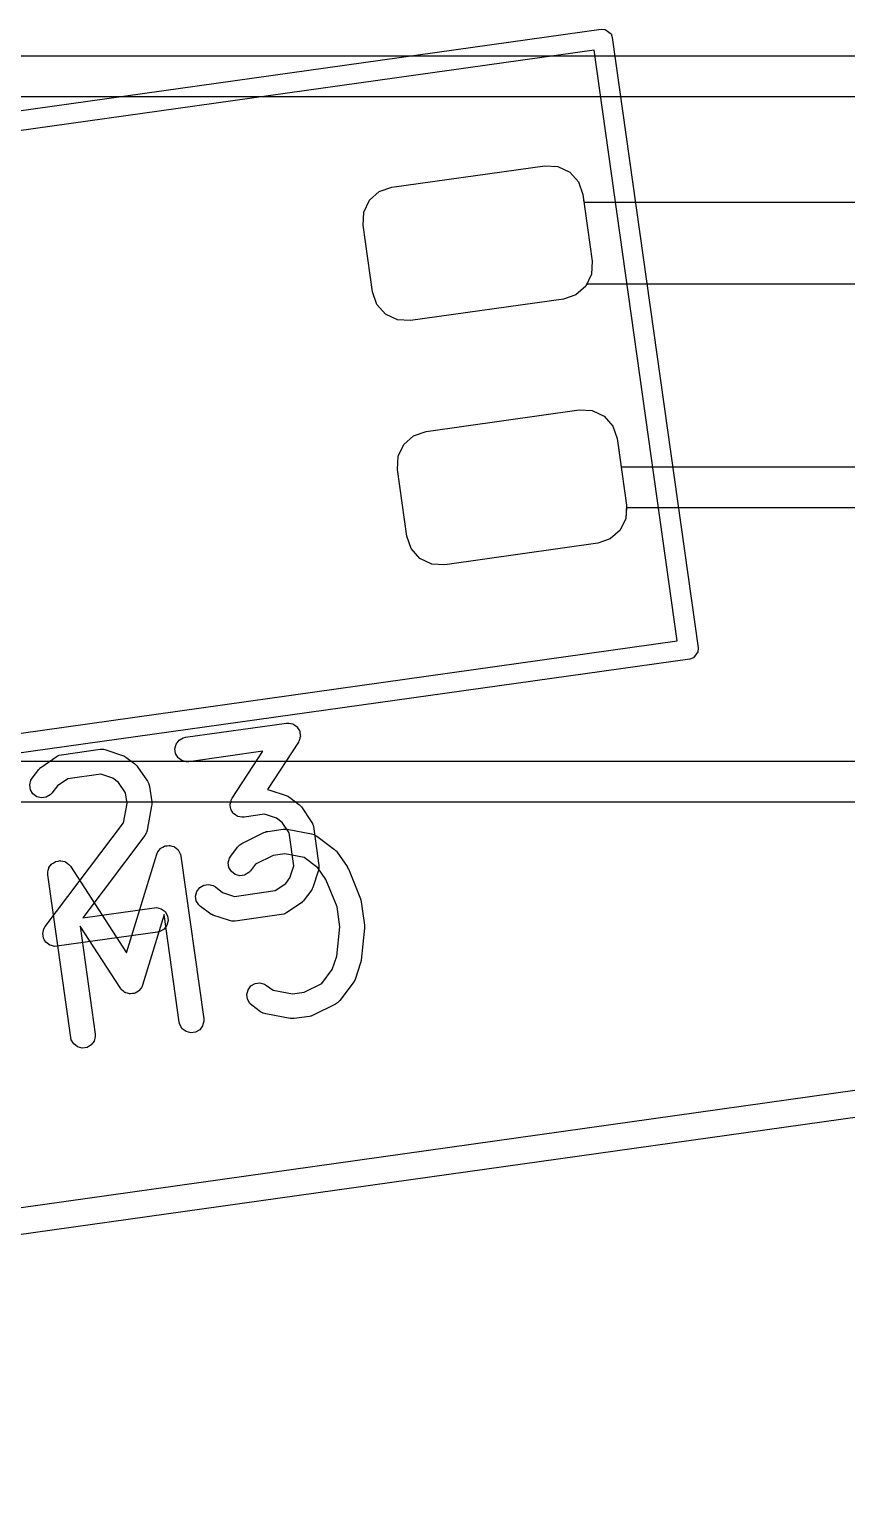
# Model space of a CAD drawing. Header units: millimetres. Extents: x 14 to 286, y -133 to -45.
# Drawn here: x 207.31 to 212.28, y -127.67 to -118.81 of the extents above; entities that cross this region are included whole.
import ezdxf

# ---------------------------------------------------------------- set-up
doc = ezdxf.new("R2010")
doc.units = ezdxf.units.MM
for name, color, linetype, true_color in [('B.Silkscreen', 31, 'CONTINUOUS', 0xe8b2a7), ('F.Cu', 13, 'CONTINUOUS', 0xc83434), ('F.Mask', 201, 'CONTINUOUS', 0xd864ff), ('F.Paste', 253, 'CONTINUOUS', 0xb4a09a), ('F.Silkscreen', 41, 'CONTINUOUS', 0xf2eda1), ('User.Drawings', 9, 'CONTINUOUS', 0xc2c2c2)]:
    doc.layers.add(name, color=color, linetype=linetype, true_color=true_color)

msp = doc.modelspace()

# ---------------------------------------------------------------- linework, layer by layer
at = {"layer": 'B.Silkscreen', "linetype": 'CONTINUOUS'}
for p, q in [((208.599793, -123.760903), (208.734633, -123.693865)), ((208.734633, -123.693865), (208.741586, -123.691222)), ((208.741586, -123.691222), (208.743295, -123.690216)), ((208.743295, -123.690216), (208.74589, -123.689587)), ((208.74589, -123.689587), (208.748377, -123.688642)), ((208.748377, -123.688642), (208.750349, -123.688506)), ((208.750349, -123.688506), (208.757584, -123.686753)), ((208.757584, -123.686753), (208.851896, -123.673499)), ((208.851896, -123.673499), (208.859327, -123.67319)), ((208.859327, -123.67319), (208.861266, -123.672776)), ((208.861266, -123.672776), (208.863922, -123.672999)), ((208.863922, -123.672999), (208.866586, -123.672889)), ((208.866586, -123.672889), (208.868504, -123.673385)), ((208.868504, -123.673385), (208.875917, -123.674009)), ((208.875917, -123.674009), (209.024012, -123.701284)), ((209.024012, -123.701284), (209.038141, -123.705351)), ((209.038141, -123.705351), (209.040401, -123.706815)), ((209.040401, -123.706815), (209.04301, -123.70749)), ((209.04301, -123.70749), (209.055563, -123.715145)), ((209.055563, -123.715145), (209.163129, -123.796201)), ((208.088055, -123.813786), (208.088943, -123.811659)), ((208.088943, -123.811659), (208.097226, -123.801616)), ((208.097226, -123.801616), (208.105058, -123.791224)), ((208.105058, -123.791224), (208.106498, -123.790375)), ((208.106498, -123.790375), (208.107563, -123.789085)), ((208.107563, -123.789085), (208.119053, -123.782979)), ((208.119053, -123.782979), (208.130272, -123.776371)), ((208.130272, -123.776371), (208.131929, -123.776138)), ((208.131929, -123.776138), (208.133405, -123.775354)), ((208.133405, -123.775354), (208.146344, -123.774112)), ((208.146344, -123.774112), (208.159251, -123.772298)), ((208.159251, -123.772298), (208.160872, -123.772717)), ((208.160872, -123.772717), (208.162535, -123.772558)), ((208.162535, -123.772558), (208.17497, -123.776363)), ((208.17497, -123.776363), (208.187583, -123.779626)), ((208.187583, -123.779626), (208.188918, -123.780632)), ((208.188918, -123.780632), (208.190518, -123.781122)), ((208.190518, -123.781122), (208.200559, -123.789404)), ((208.200559, -123.789404), (208.210953, -123.797237)), ((208.210953, -123.797237), (208.211801, -123.798678)), ((208.211801, -123.798678), (208.213093, -123.799743)), ((208.213093, -123.799743), (208.219199, -123.811236)), ((208.219199, -123.811236), (208.225806, -123.822451)), ((208.532756, -123.836708), (208.573284, -123.782925)), ((208.573284, -123.782925), (208.58324, -123.772107)), ((208.58324, -123.772107), (208.585562, -123.770738)), ((208.585562, -123.770738), (208.587333, -123.768707)), ((208.587333, -123.768707), (208.599793, -123.760903)), ((209.163129, -123.796201), (209.168606, -123.801241)), ((209.168606, -123.801241), (209.170266, -123.802317)), ((209.170266, -123.802317), (209.171983, -123.80435)), ((209.171983, -123.80435), (209.173948, -123.806158)), ((209.173948, -123.806158), (209.174954, -123.807867)), ((209.174954, -123.807867), (209.179754, -123.813548)), ((207.427268, -123.907376), (207.435103, -123.896978)), ((207.435103, -123.896978), (207.44247, -123.886253)), ((207.44247, -123.886253), (207.443872, -123.885341)), ((207.443872, -123.885341), (207.444879, -123.884006)), ((207.444879, -123.884006), (207.456093, -123.877399)), ((207.456093, -123.877399), (207.467008, -123.870307)), ((207.467008, -123.870307), (207.468652, -123.870001)), ((207.468652, -123.870001), (207.470093, -123.869153)), ((207.470093, -123.869153), (207.482987, -123.86734)), ((207.482987, -123.86734), (207.49578, -123.864966)), ((207.49578, -123.864966), (207.497414, -123.865312)), ((207.497414, -123.865312), (207.499072, -123.86508)), ((207.499072, -123.86508), (207.511678, -123.86834)), ((207.511678, -123.86834), (207.524405, -123.871042)), ((207.524405, -123.871042), (207.525783, -123.871988)), ((207.525783, -123.871988), (207.527404, -123.872408)), ((207.527404, -123.872408), (207.537801, -123.880243)), ((207.537801, -123.880243), (207.548527, -123.88761)), ((207.548527, -123.88761), (207.549966, -123.88941)), ((207.549966, -123.88941), (207.550774, -123.890019)), ((207.550774, -123.890019), (207.551673, -123.891545)), ((207.551673, -123.891545), (207.557708, -123.899094)), ((207.557708, -123.899094), (207.899636, -124.425277)), ((207.899636, -124.425277), (208.083283, -123.825229)), ((208.083283, -123.825229), (208.087003, -123.816309)), ((208.087003, -123.816309), (208.087447, -123.814594)), ((208.087447, -123.814594), (208.088055, -123.813786)), ((208.225806, -123.822451), (208.226349, -123.824692)), ((208.226349, -123.824692), (208.226823, -123.825584)), ((208.226823, -123.825584), (208.226992, -123.827345)), ((208.226992, -123.827345), (208.229269, -123.83674)), ((208.229269, -123.83674), (208.368442, -124.827008)), ((208.517775, -123.877593), (208.525101, -123.849261)), ((208.521847, -123.906571), (208.517775, -123.877593)), ((208.525101, -123.849261), (208.532756, -123.836708)), ((208.682424, -123.887336), (208.652552, -123.92698)), ((208.790511, -123.833599), (208.682424, -123.887336)), ((208.860716, -123.823733), (208.790511, -123.833599)), ((208.979431, -123.845596), (208.860716, -123.823733)), ((209.063137, -123.908672), (208.979431, -123.845596)), ((209.179754, -123.813548), (209.240164, -123.901232)), ((207.419826, -123.939), (207.420035, -123.938012)), ((207.420148, -123.940739), (207.419826, -123.939)), ((207.41994, -123.935708), (207.4232, -123.923101)), ((207.420035, -123.938012), (207.41994, -123.935708)), ((207.42055, -123.950398), (207.420148, -123.940739)), ((207.559723, -124.940666), (207.42055, -123.950398)), ((207.4232, -123.923101), (207.425902, -123.910375)), ((207.425902, -123.910375), (207.426848, -123.908996)), ((207.426848, -123.908996), (207.427268, -123.907376)), ((208.5367, -123.931785), (208.521847, -123.906571)), ((208.560071, -123.949397), (208.5367, -123.931785)), ((208.588403, -123.956723), (208.560071, -123.949397)), ((208.617381, -123.952651), (208.588403, -123.956723)), ((208.642595, -123.937798), (208.617381, -123.952651)), ((208.652552, -123.92698), (208.642595, -123.937798)), ((209.111969, -123.979551), (209.063137, -123.908672)), ((209.179082, -124.145358), (209.111969, -123.979551)), ((209.240164, -123.901232), (209.240719, -123.902235)), ((209.240719, -123.902235), (209.241098, -123.902621)), ((209.241098, -123.902621), (209.24412, -123.908387)), ((209.24412, -123.908387), (209.247279, -123.914099)), ((209.247279, -123.914099), (209.247392, -123.914628)), ((209.247392, -123.914628), (209.247924, -123.915643)), ((209.247924, -123.915643), (209.321589, -124.097638)), ((209.196395, -124.26854), (209.179082, -124.145358)), ((209.321589, -124.097638), (209.322313, -124.100097)), ((209.322313, -124.100097), (209.322875, -124.101051)), ((209.322875, -124.101051), (209.324179, -124.106432)), ((209.324179, -124.106432), (209.325743, -124.111742)), ((209.325743, -124.111742), (209.325734, -124.112847)), ((209.325734, -124.112847), (209.326338, -124.11534)), ((209.326338, -124.11534), (209.34622, -124.256807)), ((208.127778, -124.192392), (207.996035, -124.622853)), ((208.219902, -124.847884), (208.127778, -124.192392)), ((207.861431, -124.64177), (207.616139, -124.264298)), ((207.616139, -124.264298), (207.708263, -124.91979)), ((209.177584, -124.44642), (209.196395, -124.26854)), ((209.346534, -124.275132), (209.325887, -124.470382)), ((209.34622, -124.256807), (209.346326, -124.259366)), ((209.346326, -124.259366), (209.34664, -124.260429)), ((209.346552, -124.272566), (209.346534, -124.275132)), ((209.346829, -124.271497), (209.346552, -124.272566)), ((209.34664, -124.260429), (209.3466, -124.265973)), ((209.3466, -124.265973), (209.346829, -124.271497)), ((209.15018, -124.528016), (209.177584, -124.44642)), ((209.3224, -124.486373), (209.288499, -124.587312)), ((209.322656, -124.485256), (209.3224, -124.486373)), ((209.322915, -124.484781), (209.322656, -124.485256)), ((209.324229, -124.47841), (209.322915, -124.484781)), ((209.325693, -124.472044), (209.324229, -124.47841)), ((209.325887, -124.470382), (209.325655, -124.471502)), ((209.325655, -124.471502), (209.325693, -124.472044)), ((208.680592, -124.612682), (208.70957, -124.60861)), ((208.70957, -124.60861), (208.737902, -124.615937)), ((209.087103, -124.611722), (209.15018, -124.528016)), ((209.2773, -124.60857), (209.196244, -124.716135)), ((209.281174, -124.602217), (209.2773, -124.60857)), ((209.282475, -124.600724), (209.281174, -124.602217)), ((209.283566, -124.598294), (209.282475, -124.600724)), ((209.284955, -124.596017), (209.283566, -124.598294)), ((209.285451, -124.594097), (209.284955, -124.596017)), ((209.288499, -124.587312), (209.285451, -124.594097)), ((207.865316, -124.64663), (207.861431, -124.64177)), ((207.866225, -124.64834), (207.865316, -124.64663)), ((207.867571, -124.64945), (207.866225, -124.64834)), ((207.870612, -124.653254), (207.867571, -124.64945)), ((207.880002, -124.659703), (207.870612, -124.653254)), ((207.8888, -124.66696), (207.880002, -124.659703)), ((207.891987, -124.667935), (207.8888, -124.66696)), ((207.894734, -124.669822), (207.891987, -124.667935)), ((207.90588, -124.672187), (207.894734, -124.669822)), ((207.916783, -124.675525), (207.90588, -124.672187)), ((207.9201, -124.675206), (207.916783, -124.675525)), ((207.923359, -124.675898), (207.9201, -124.675206)), ((207.934567, -124.673817), (207.923359, -124.675898)), ((207.945913, -124.672728), (207.934567, -124.673817)), ((207.948854, -124.671165), (207.945913, -124.672728)), ((207.952131, -124.670557), (207.948854, -124.671165)), ((207.961685, -124.664347), (207.952131, -124.670557)), ((207.971755, -124.658998), (207.961685, -124.664347)), ((207.973876, -124.656425), (207.971755, -124.658998)), ((207.976669, -124.654611), (207.973876, -124.656425)), ((207.983118, -124.64522), (207.976669, -124.654611)), ((207.990375, -124.636423), (207.983118, -124.64522)), ((207.992251, -124.631923), (207.990375, -124.636423)), ((207.993237, -124.630489), (207.992251, -124.631923)), ((207.993637, -124.628599), (207.993237, -124.630489)), ((207.996035, -124.622853), (207.993637, -124.628599)), ((208.630439, -124.679237), (208.637766, -124.650905)), ((208.634511, -124.708215), (208.630439, -124.679237)), ((208.637766, -124.650905), (208.655377, -124.627534)), ((208.655377, -124.627534), (208.680592, -124.612682)), ((208.737902, -124.615937), (208.750455, -124.623592)), ((208.750455, -124.623592), (208.790096, -124.653464)), ((208.790096, -124.653464), (208.908808, -124.675328)), ((208.908808, -124.675328), (208.979014, -124.665461)), ((208.979014, -124.665461), (209.087103, -124.611722)), ((208.649363, -124.73343), (208.634511, -124.708215)), ((208.660181, -124.743386), (208.649363, -124.73343)), ((208.713964, -124.783915), (208.660181, -124.743386)), ((208.726517, -124.79157), (208.713964, -124.783915)), ((209.169734, -124.738157), (209.034895, -124.805195)), ((209.182195, -124.730353), (209.169734, -124.738157)), ((209.183964, -124.728321), (209.182195, -124.730353)), ((209.186287, -124.726954), (209.183964, -124.728321)), ((209.196244, -124.716135), (209.186287, -124.726954)), ((208.223365, -124.862173), (208.219902, -124.847884)), ((208.238218, -124.887387), (208.223365, -124.862173)), ((208.361724, -124.87003), (208.344113, -124.8934)), ((208.369052, -124.841698), (208.361724, -124.87003)), ((208.368442, -124.827008), (208.369052, -124.841698)), ((208.729125, -124.792244), (208.726517, -124.79157)), ((208.731388, -124.79371), (208.729125, -124.792244)), ((208.745517, -124.797778), (208.731388, -124.79371)), ((208.893611, -124.825052), (208.745517, -124.797778)), ((208.901025, -124.825675), (208.893611, -124.825052)), ((208.902943, -124.826172), (208.901025, -124.825675)), ((208.905605, -124.826061), (208.902943, -124.826172)), ((208.908262, -124.826285), (208.905605, -124.826061)), ((208.9102, -124.82587), (208.908262, -124.826285)), ((208.917633, -124.825562), (208.9102, -124.82587)), ((209.011944, -124.812307), (208.917633, -124.825562)), ((209.019173, -124.810554), (209.011944, -124.812307)), ((209.021151, -124.810419), (209.019173, -124.810554)), ((209.023643, -124.809471), (209.021151, -124.810419)), ((209.026233, -124.808844), (209.023643, -124.809471)), ((209.027939, -124.807838), (209.026233, -124.808844)), ((209.034895, -124.805195), (209.027939, -124.807838)), ((207.563186, -124.954955), (207.559723, -124.940666)), ((207.578039, -124.980169), (207.563186, -124.954955)), ((207.701545, -124.962812), (207.683934, -124.986182)), ((207.708873, -124.93448), (207.701545, -124.962812)), ((207.708263, -124.91979), (207.708873, -124.93448)), ((208.261588, -124.904998), (208.238218, -124.887387)), ((208.28992, -124.912326), (208.261588, -124.904998)), ((208.318899, -124.908253), (208.28992, -124.912326)), ((208.344113, -124.8934), (208.318899, -124.908253)), ((207.601409, -124.99778), (207.578039, -124.980169)), ((207.629741, -125.005108), (207.601409, -124.99778)), ((207.65872, -125.001035), (207.629741, -125.005108)), ((207.683934, -124.986182), (207.65872, -125.001035))]:
    msp.add_line(p, q, dxfattribs=at)
at = {"layer": 'F.Cu', "linetype": 'CONTINUOUS'}
for p, q in [((183.313477, -118.9686), (212.7693, -118.9686)), ((212.717524, -119.2186), (183.2617, -119.2186)), ((209.511614, -119.767453), (210.442466, -119.636631)), ((210.442466, -119.636631), (210.522324, -119.641166)), ((210.522324, -119.641166), (210.594369, -119.675915)), ((210.594369, -119.675915), (210.64763, -119.73559)), ((209.376424, -119.847086), (209.436099, -119.793825)), ((209.436099, -119.793825), (209.511614, -119.767453)), ((210.64763, -119.73559), (210.674001, -119.811105)), ((210.674001, -119.811105), (210.680606, -119.8581)), ((209.341675, -119.919131), (209.376424, -119.847086)), ((210.680606, -119.8581), (212.9257, -119.8581)), ((209.33714, -119.998989), (209.341675, -119.919131)), ((209.394201, -120.404999), (209.33714, -119.998989)), ((209.420572, -120.480514), (209.394201, -120.404999)), ((210.632103, -120.422279), (210.556588, -120.448651)), ((210.691778, -120.369018), (210.632103, -120.422279)), ((210.697044, -120.3581), (210.691778, -120.369018)), ((212.822146, -120.3581), (210.697044, -120.3581)), ((209.473833, -120.540189), (209.420572, -120.480514)), ((210.556588, -120.448651), (209.625736, -120.579473)), ((209.545878, -120.574938), (209.473833, -120.540189)), ((209.625736, -120.579473), (209.545878, -120.574938)), ((209.720373, -121.252855), (210.651225, -121.122033)), ((210.651225, -121.122033), (210.731083, -121.126568)), ((210.731083, -121.126568), (210.803128, -121.161317)), ((210.803128, -121.161317), (210.856389, -121.220992)), ((210.856389, -121.220992), (210.88276, -121.296507)), ((209.585183, -121.332488), (209.644858, -121.279227)), ((209.644858, -121.279227), (209.720373, -121.252855)), ((210.88276, -121.296507), (210.906932, -121.4685)), ((209.545899, -121.484391), (209.550434, -121.404533)), ((209.550434, -121.404533), (209.585183, -121.332488)), ((209.60296, -121.890401), (209.545899, -121.484391)), ((210.906932, -121.4685), (214.744, -121.4685)), ((210.938913, -121.7185), (210.935286, -121.782375)), ((214.692224, -121.7185), (210.938913, -121.7185)), ((210.900537, -121.85442), (210.840862, -121.907681)), ((210.935286, -121.782375), (210.900537, -121.85442)), ((209.629331, -121.965916), (209.60296, -121.890401)), ((210.765347, -121.934053), (209.834495, -122.064875)), ((210.840862, -121.907681), (210.765347, -121.934053)), ((209.682592, -122.025591), (209.629331, -121.965916)), ((209.754637, -122.06034), (209.682592, -122.025591)), ((209.834495, -122.064875), (209.754637, -122.06034)), ((186.778677, -123.2591), (214.743358, -123.2591)), ((214.9059, -123.5091), (186.7269, -123.5091))]:
    msp.add_line(p, q, dxfattribs=at)
at = {"layer": 'F.Mask', "linetype": 'CONTINUOUS'}
for p, q in [((209.511614, -119.767453), (210.442466, -119.636631)), ((210.442466, -119.636631), (210.522324, -119.641166)), ((210.522324, -119.641166), (210.594369, -119.675915)), ((210.594369, -119.675915), (210.64763, -119.73559)), ((209.376424, -119.847086), (209.436099, -119.793825)), ((209.436099, -119.793825), (209.511614, -119.767453)), ((210.64763, -119.73559), (210.674001, -119.811105)), ((210.674001, -119.811105), (210.731062, -120.217115)), ((209.341675, -119.919131), (209.376424, -119.847086)), ((209.33714, -119.998989), (209.341675, -119.919131)), ((209.394201, -120.404999), (209.33714, -119.998989)), ((210.731062, -120.217115), (210.726527, -120.296973)), ((210.726527, -120.296973), (210.691778, -120.369018)), ((209.420572, -120.480514), (209.394201, -120.404999)), ((210.632103, -120.422279), (210.556588, -120.448651)), ((210.691778, -120.369018), (210.632103, -120.422279)), ((209.473833, -120.540189), (209.420572, -120.480514)), ((210.556588, -120.448651), (209.625736, -120.579473)), ((209.545878, -120.574938), (209.473833, -120.540189)), ((209.625736, -120.579473), (209.545878, -120.574938)), ((209.720373, -121.252855), (210.651225, -121.122033)), ((210.651225, -121.122033), (210.731083, -121.126568)), ((210.731083, -121.126568), (210.803128, -121.161317)), ((210.803128, -121.161317), (210.856389, -121.220992)), ((210.856389, -121.220992), (210.88276, -121.296507)), ((209.585183, -121.332488), (209.644858, -121.279227)), ((209.644858, -121.279227), (209.720373, -121.252855)), ((210.88276, -121.296507), (210.939821, -121.702517)), ((209.545899, -121.484391), (209.550434, -121.404533)), ((209.550434, -121.404533), (209.585183, -121.332488)), ((209.60296, -121.890401), (209.545899, -121.484391)), ((210.939821, -121.702517), (210.935286, -121.782375)), ((210.900537, -121.85442), (210.840862, -121.907681)), ((210.935286, -121.782375), (210.900537, -121.85442)), ((209.629331, -121.965916), (209.60296, -121.890401)), ((210.765347, -121.934053), (209.834495, -122.064875)), ((210.840862, -121.907681), (210.765347, -121.934053)), ((209.682592, -122.025591), (209.629331, -121.965916)), ((209.754637, -122.06034), (209.682592, -122.025591)), ((209.834495, -122.064875), (209.754637, -122.06034))]:
    msp.add_line(p, q, dxfattribs=at)
at = {"layer": 'F.Paste', "linetype": 'CONTINUOUS'}
for p, q in [((209.511614, -119.767453), (210.442466, -119.636631)), ((210.442466, -119.636631), (210.522324, -119.641166)), ((210.522324, -119.641166), (210.594369, -119.675915)), ((210.594369, -119.675915), (210.64763, -119.73559)), ((209.376424, -119.847086), (209.436099, -119.793825)), ((209.436099, -119.793825), (209.511614, -119.767453)), ((210.64763, -119.73559), (210.674001, -119.811105)), ((210.674001, -119.811105), (210.731062, -120.217115)), ((209.341675, -119.919131), (209.376424, -119.847086)), ((209.33714, -119.998989), (209.341675, -119.919131)), ((209.394201, -120.404999), (209.33714, -119.998989)), ((210.731062, -120.217115), (210.726527, -120.296973)), ((210.726527, -120.296973), (210.691778, -120.369018)), ((209.420572, -120.480514), (209.394201, -120.404999)), ((210.632103, -120.422279), (210.556588, -120.448651)), ((210.691778, -120.369018), (210.632103, -120.422279)), ((209.473833, -120.540189), (209.420572, -120.480514)), ((210.556588, -120.448651), (209.625736, -120.579473)), ((209.545878, -120.574938), (209.473833, -120.540189)), ((209.625736, -120.579473), (209.545878, -120.574938)), ((209.720373, -121.252855), (210.651225, -121.122033)), ((210.651225, -121.122033), (210.731083, -121.126568)), ((210.731083, -121.126568), (210.803128, -121.161317)), ((210.803128, -121.161317), (210.856389, -121.220992)), ((210.856389, -121.220992), (210.88276, -121.296507)), ((209.585183, -121.332488), (209.644858, -121.279227)), ((209.644858, -121.279227), (209.720373, -121.252855)), ((210.88276, -121.296507), (210.939821, -121.702517)), ((209.545899, -121.484391), (209.550434, -121.404533)), ((209.550434, -121.404533), (209.585183, -121.332488)), ((209.60296, -121.890401), (209.545899, -121.484391)), ((210.939821, -121.702517), (210.935286, -121.782375)), ((210.900537, -121.85442), (210.840862, -121.907681)), ((210.935286, -121.782375), (210.900537, -121.85442)), ((209.629331, -121.965916), (209.60296, -121.890401)), ((210.765347, -121.934053), (209.834495, -122.064875)), ((210.840862, -121.907681), (210.765347, -121.934053)), ((209.682592, -122.025591), (209.629331, -121.965916)), ((209.754637, -122.06034), (209.682592, -122.025591)), ((209.834495, -122.064875), (209.754637, -122.06034))]:
    msp.add_line(p, q, dxfattribs=at)
at = {"layer": 'F.Silkscreen', "linetype": 'CONTINUOUS'}
for p, q in [((203.556222, -119.821813), (210.785179, -118.80585)), ((210.785179, -118.80585), (210.808552, -118.807177)), ((210.808552, -118.807177), (210.845227, -118.834814)), ((210.845227, -118.834814), (210.852945, -118.856916)), ((210.742463, -118.933032), (203.632338, -119.932294)), ((211.247661, -122.527705), (210.742463, -118.933032)), ((210.852945, -118.856916), (211.374844, -122.570421)), ((204.820675, -123.430959), (211.247661, -122.527705)), ((211.323778, -122.638187), (204.812765, -123.55325)), ((211.34588, -122.630469), (211.323778, -122.638187)), ((211.373517, -122.593794), (211.34588, -122.630469)), ((211.374844, -122.570421), (211.373517, -122.593794)), ((208.257827, -123.114337), (208.87085, -123.028183)), ((208.87085, -123.028183), (208.878617, -123.02786)), ((208.878617, -123.02786), (208.880549, -123.027457)), ((208.880549, -123.027457), (208.881956, -123.027722)), ((208.881956, -123.027722), (208.88554, -123.027574)), ((208.88554, -123.027574), (208.897333, -123.030624)), ((208.897333, -123.030624), (208.909305, -123.032883)), ((208.909305, -123.032883), (208.911422, -123.034267)), ((208.911422, -123.034267), (208.913871, -123.034901)), ((208.913871, -123.034901), (208.923602, -123.042234)), ((208.923602, -123.042234), (208.933796, -123.048901)), ((208.933796, -123.048901), (208.935221, -123.050989)), ((208.935221, -123.050989), (208.937242, -123.052512)), ((208.937242, -123.052512), (208.943426, -123.063011)), ((208.943426, -123.063011), (208.950293, -123.073072)), ((208.950293, -123.073072), (208.95081, -123.075547)), ((208.95081, -123.075547), (208.952094, -123.077726)), ((208.952094, -123.077726), (208.953789, -123.089787)), ((208.953789, -123.089787), (208.956284, -123.101715)), ((208.956284, -123.101715), (208.955814, -123.1042)), ((207.503337, -123.220374), (207.739115, -123.187238)), ((207.739115, -123.187238), (207.753805, -123.186629)), ((207.753805, -123.186629), (207.756411, -123.187303)), ((207.756411, -123.187303), (207.759102, -123.187118)), ((207.759102, -123.187118), (207.773432, -123.190411)), ((207.773432, -123.190411), (207.87437, -123.224312)), ((208.193385, -123.184355), (208.200713, -123.156023)), ((208.197458, -123.213334), (208.193385, -123.184355)), ((208.200713, -123.156023), (208.218324, -123.132653)), ((208.218324, -123.132653), (208.243538, -123.1178)), ((208.243538, -123.1178), (208.257827, -123.114337)), ((208.944055, -123.143505), (208.755456, -123.431868)), ((208.947651, -123.136613), (208.944055, -123.143505)), ((208.94884, -123.135037), (208.947651, -123.136613)), ((208.949198, -123.13365), (208.94884, -123.135037)), ((208.950858, -123.130471), (208.949198, -123.13365)), ((208.953117, -123.118497), (208.950858, -123.130471)), ((208.956167, -123.106705), (208.953117, -123.118497)), ((208.955814, -123.1042), (208.956167, -123.106705)), ((207.38354, -123.293293), (207.471224, -123.232883)), ((207.471224, -123.232883), (207.484091, -123.225768)), ((207.484091, -123.225768), (207.486725, -123.225204)), ((207.486725, -123.225204), (207.489048, -123.223837)), ((207.489048, -123.223837), (207.503337, -123.220374)), ((207.87437, -123.224312), (207.881156, -123.22736)), ((207.881156, -123.22736), (207.883074, -123.227856)), ((207.883074, -123.227856), (207.885348, -123.229242)), ((207.885348, -123.229242), (207.887782, -123.230336)), ((207.887782, -123.230336), (207.889277, -123.231638)), ((207.889277, -123.231638), (207.895627, -123.235511)), ((207.895627, -123.235511), (207.94941, -123.276039)), ((207.94941, -123.276039), (207.954887, -123.281079)), ((208.212311, -123.238548), (208.197458, -123.213334)), ((208.235681, -123.256159), (208.212311, -123.238548)), ((208.264013, -123.263487), (208.235681, -123.256159)), ((208.278703, -123.262877), (208.264013, -123.263487)), ((208.728052, -123.199725), (208.278703, -123.262877)), ((208.54145, -123.485037), (208.728052, -123.199725)), ((207.31801, -123.376253), (207.325665, -123.3637)), ((207.325665, -123.3637), (207.366194, -123.309917)), ((207.366194, -123.309917), (207.371233, -123.304441)), ((207.371233, -123.304441), (207.372309, -123.302781)), ((207.372309, -123.302781), (207.374342, -123.301063)), ((207.374342, -123.301063), (207.37615, -123.299099)), ((207.37615, -123.299099), (207.377858, -123.298092)), ((207.377858, -123.298092), (207.38354, -123.293293)), ((207.541744, -123.36645), (207.478663, -123.40991)), ((207.742458, -123.338242), (207.541744, -123.36645)), ((207.815074, -123.36263), (207.742458, -123.338242)), ((207.849418, -123.38851), (207.815074, -123.36263)), ((207.954887, -123.281079), (207.956547, -123.282155)), ((207.956547, -123.282155), (207.958264, -123.284187)), ((207.958264, -123.284187), (207.960228, -123.285995)), ((207.960228, -123.285995), (207.961234, -123.287703)), ((207.961234, -123.287703), (207.966035, -123.293386)), ((207.966035, -123.293386), (208.026445, -123.38107)), ((207.310683, -123.404585), (207.31801, -123.376253)), ((207.314755, -123.433563), (207.310683, -123.404585)), ((207.329607, -123.458778), (207.314755, -123.433563)), ((207.445459, -123.453974), (207.435503, -123.464792)), ((207.478663, -123.40991), (207.445459, -123.453974)), ((207.892878, -123.451591), (207.849418, -123.38851)), ((207.901975, -123.516318), (207.892878, -123.451591)), ((208.026445, -123.38107), (208.03356, -123.393937)), ((208.03356, -123.393937), (208.034123, -123.396571)), ((208.034123, -123.396571), (208.035491, -123.398894)), ((208.035491, -123.398894), (208.038954, -123.413183)), ((208.038954, -123.413183), (208.052209, -123.507494)), ((208.755456, -123.431868), (208.769563, -123.43511)), ((208.769563, -123.43511), (208.870501, -123.469011)), ((207.352978, -123.476389), (207.329607, -123.458778)), ((207.38131, -123.483716), (207.352978, -123.476389)), ((207.410288, -123.479644), (207.38131, -123.483716)), ((207.435503, -123.464792), (207.410288, -123.479644)), ((207.880111, -123.635029), (207.901975, -123.516318)), ((208.051699, -123.531516), (208.024425, -123.67961)), ((208.052322, -123.524101), (208.051699, -123.531516)), ((208.052209, -123.507494), (208.052517, -123.514926)), ((208.052819, -123.522184), (208.052322, -123.524101)), ((208.052517, -123.514926), (208.052932, -123.516865)), ((208.052932, -123.516865), (208.052708, -123.519521)), ((208.052708, -123.519521), (208.052819, -123.522184)), ((208.529221, -123.526828), (208.529689, -123.524345)), ((208.531713, -123.538742), (208.529221, -123.526828)), ((208.529337, -123.521837), (208.532389, -123.510034)), ((208.529689, -123.524345), (208.529337, -123.521837)), ((208.53341, -123.550816), (208.531713, -123.538742)), ((208.532389, -123.510034), (208.534647, -123.498071)), ((208.534647, -123.498071), (208.536306, -123.494891)), ((208.536306, -123.494891), (208.536665, -123.493505)), ((208.536665, -123.493505), (208.537853, -123.491928)), ((208.537853, -123.491928), (208.54145, -123.485037)), ((208.870501, -123.469011), (208.877287, -123.472059)), ((208.877287, -123.472059), (208.879205, -123.472555)), ((208.879205, -123.472555), (208.881479, -123.473941)), ((208.881479, -123.473941), (208.883913, -123.475035)), ((208.883913, -123.475035), (208.885408, -123.476337)), ((208.885408, -123.476337), (208.891758, -123.48021)), ((208.891758, -123.48021), (208.945541, -123.520738)), ((208.945541, -123.520738), (208.951018, -123.525778)), ((208.951018, -123.525778), (208.952678, -123.526854)), ((208.952678, -123.526854), (208.954395, -123.528886)), ((208.954395, -123.528886), (208.956359, -123.530694)), ((208.956359, -123.530694), (208.957365, -123.532402)), ((208.957365, -123.532402), (208.962166, -123.538085)), ((208.962166, -123.538085), (209.022576, -123.625769)), ((208.534694, -123.552996), (208.53341, -123.550816)), ((208.535212, -123.555471), (208.534694, -123.552996)), ((208.542082, -123.565537), (208.535212, -123.555471)), ((208.548263, -123.57603), (208.542082, -123.565537)), ((208.55028, -123.57755), (208.548263, -123.57603)), ((208.551708, -123.579642), (208.55028, -123.57755)), ((208.56191, -123.586314), (208.551708, -123.579642)), ((208.571633, -123.593641), (208.56191, -123.586314)), ((208.574081, -123.594274), (208.571633, -123.593641)), ((208.576199, -123.595659), (208.574081, -123.594274)), ((208.588162, -123.597916), (208.576199, -123.595659)), ((208.599965, -123.600969), (208.588162, -123.597916)), ((208.603551, -123.60082), (208.599965, -123.600969)), ((208.604956, -123.601085), (208.603551, -123.60082)), ((208.606884, -123.600681), (208.604956, -123.601085)), ((208.614655, -123.600359), (208.606884, -123.600681)), ((208.738589, -123.582941), (208.614655, -123.600359)), ((208.811205, -123.607329), (208.738589, -123.582941)), ((208.845549, -123.633209), (208.811205, -123.607329)), ((208.889009, -123.69629), (208.845549, -123.633209)), ((209.022576, -123.625769), (209.029691, -123.638636)), ((207.404427, -124.266285), (207.880111, -123.635029)), ((208.010563, -123.711162), (207.633191, -124.211951)), ((208.018218, -123.698609), (208.010563, -123.711162)), ((208.018892, -123.695999), (208.018218, -123.698609)), ((208.020357, -123.693739), (208.018892, -123.695999)), ((208.024425, -123.67961), (208.020357, -123.693739)), ((208.917217, -123.897003), (208.889009, -123.69629)), ((209.029691, -123.638636), (209.030254, -123.64127)), ((209.030254, -123.64127), (209.031622, -123.643593)), ((209.031622, -123.643593), (209.035085, -123.657882)), ((209.035085, -123.657882), (209.068222, -123.89366)), ((208.892829, -123.969619), (208.917217, -123.897003)), ((209.068222, -123.89366), (209.068831, -123.90835)), ((208.866949, -124.003963), (208.892829, -123.969619)), ((209.065049, -123.927976), (209.031148, -124.028915)), ((209.068342, -123.913647), (209.065049, -123.927976)), ((209.068831, -123.90835), (209.068156, -123.910956)), ((209.068156, -123.910956), (209.068342, -123.913647)), ((208.319304, -124.080312), (208.326631, -124.05198)), ((208.326631, -124.05198), (208.344242, -124.028609)), ((208.344242, -124.028609), (208.369457, -124.013757)), ((208.369457, -124.013757), (208.398435, -124.009685)), ((208.398435, -124.009685), (208.426767, -124.017012)), ((208.426767, -124.017012), (208.43932, -124.024667)), ((208.43932, -124.024667), (208.483383, -124.057871)), ((208.483383, -124.057871), (208.555999, -124.082259)), ((208.555999, -124.082259), (208.803866, -124.047424)), ((208.803866, -124.047424), (208.866949, -124.003963)), ((209.019948, -124.050174), (208.979419, -124.103957)), ((209.023821, -124.043821), (209.019948, -124.050174)), ((209.025124, -124.042327), (209.023821, -124.043821)), ((209.026216, -124.039894), (209.025124, -124.042327)), ((209.027603, -124.037621), (209.026216, -124.039894)), ((209.028098, -124.035703), (209.027603, -124.037621)), ((209.031148, -124.028915), (209.028098, -124.035703)), ((207.633191, -124.211951), (208.06691, -124.150996)), ((208.06691, -124.150996), (208.081601, -124.150386)), ((208.081601, -124.150386), (208.109932, -124.157714)), ((208.109932, -124.157714), (208.133302, -124.175325)), ((208.323376, -124.10929), (208.319304, -124.080312)), ((208.338228, -124.134505), (208.323376, -124.10929)), ((208.349046, -124.144461), (208.338228, -124.134505)), ((208.402829, -124.18499), (208.349046, -124.144461)), ((208.962072, -124.120581), (208.874389, -124.180991)), ((208.967754, -124.115781), (208.962072, -124.120581)), ((208.969463, -124.114775), (208.967754, -124.115781)), ((208.971268, -124.112813), (208.969463, -124.114775)), ((208.973304, -124.111094), (208.971268, -124.112813)), ((208.974381, -124.10943), (208.973304, -124.111094)), ((208.979419, -124.103957), (208.974381, -124.10943)), ((208.133302, -124.175325), (208.148155, -124.200539)), ((208.152228, -124.229518), (208.144901, -124.25785)), ((208.148155, -124.200539), (208.152228, -124.229518)), ((208.409181, -124.188863), (208.402829, -124.18499)), ((208.410676, -124.190166), (208.409181, -124.188863)), ((208.413108, -124.191258), (208.410676, -124.190166)), ((208.415382, -124.192645), (208.413108, -124.191258)), ((208.417299, -124.19314), (208.415382, -124.192645)), ((208.424088, -124.19619), (208.417299, -124.19314)), ((208.525027, -124.230091), (208.424088, -124.19619)), ((208.539356, -124.233384), (208.525027, -124.230091)), ((208.542043, -124.233199), (208.539356, -124.233384)), ((208.544653, -124.233874), (208.542043, -124.233199)), ((208.559343, -124.233264), (208.544653, -124.233874)), ((208.842276, -124.1935), (208.559343, -124.233264)), ((208.856566, -124.190037), (208.842276, -124.1935)), ((208.858888, -124.188668), (208.856566, -124.190037)), ((208.861522, -124.188106), (208.858888, -124.188668)), ((208.874389, -124.180991), (208.861522, -124.188106)), ((207.389445, -124.307169), (207.393653, -124.290899)), ((207.393518, -124.336148), (207.389445, -124.307169)), ((207.399023, -124.345494), (207.393518, -124.336148)), ((207.393653, -124.290899), (207.396772, -124.278838)), ((207.396772, -124.278838), (207.404427, -124.266285)), ((208.087786, -124.299536), (207.474763, -124.385691)), ((208.102075, -124.296073), (208.087786, -124.299536)), ((208.12729, -124.28122), (208.102075, -124.296073)), ((208.144901, -124.25785), (208.12729, -124.28122)), ((207.40837, -124.361362), (207.399023, -124.345494)), ((207.431742, -124.378974), (207.40837, -124.361362)), ((207.443803, -124.382092), (207.431742, -124.378974)), ((207.460073, -124.386301), (207.443803, -124.382092)), ((207.474763, -124.385691), (207.460073, -124.386301))]:
    msp.add_line(p, q, dxfattribs=at)
at = {"layer": 'User.Drawings', "linetype": 'CONTINUOUS'}
for p, q in [((196.384656, -127.502972), (219.7623, -124.217458)), ((219.784997, -124.378951), (196.333083, -127.674903))]:
    msp.add_line(p, q, dxfattribs=at)

doc.saveas('drawing.dxf')
